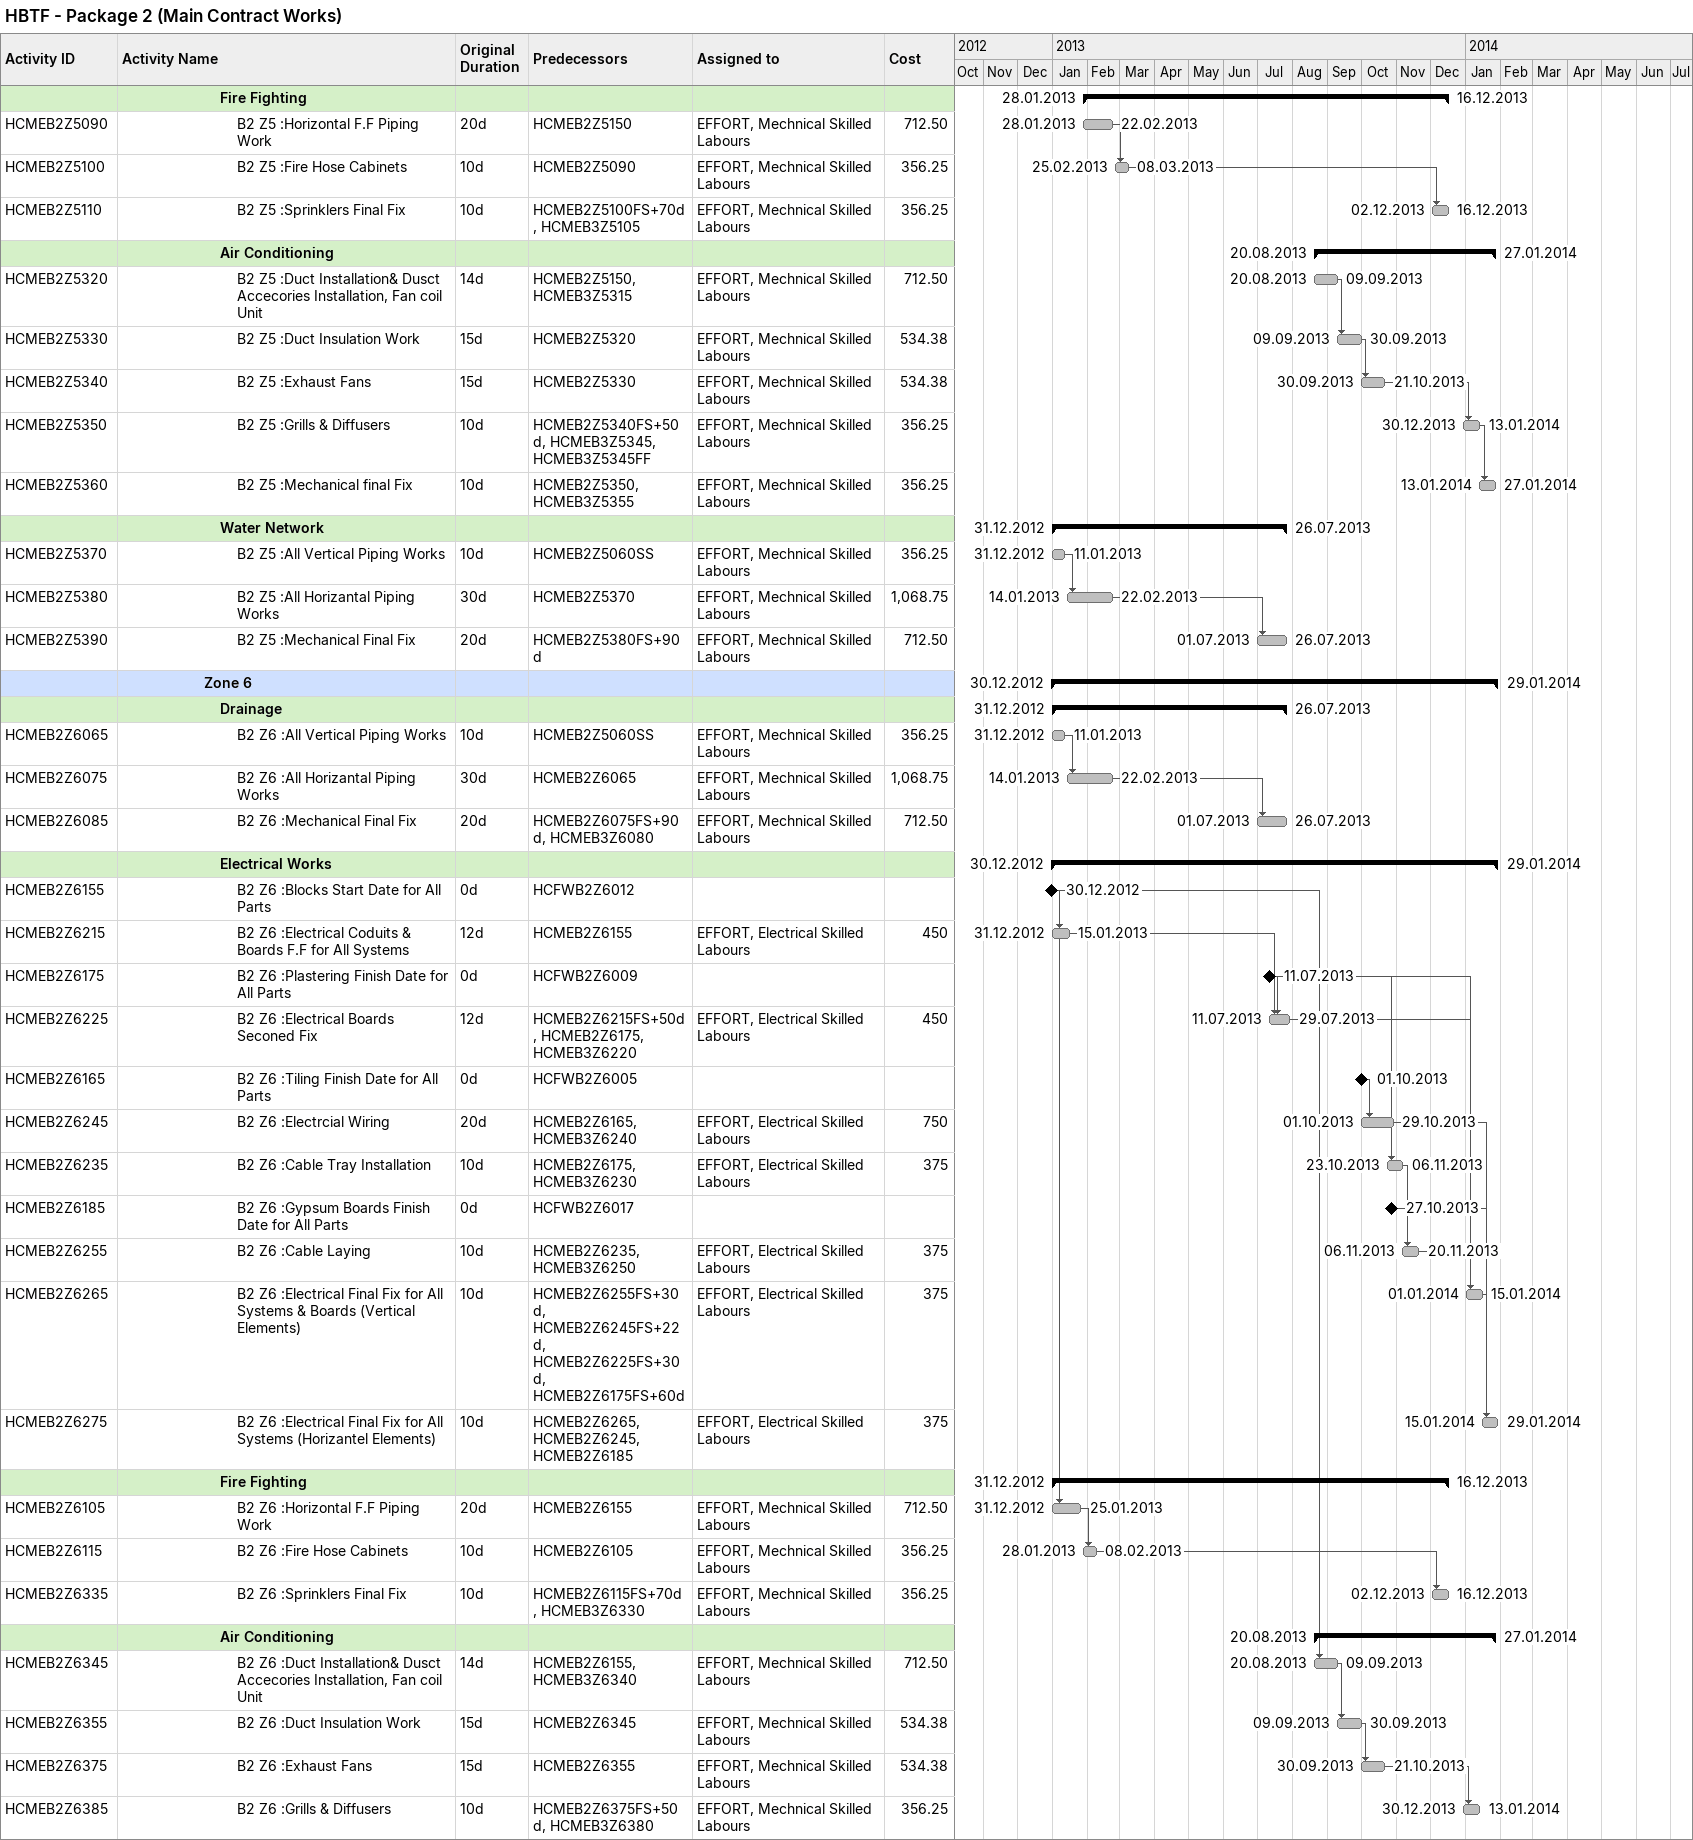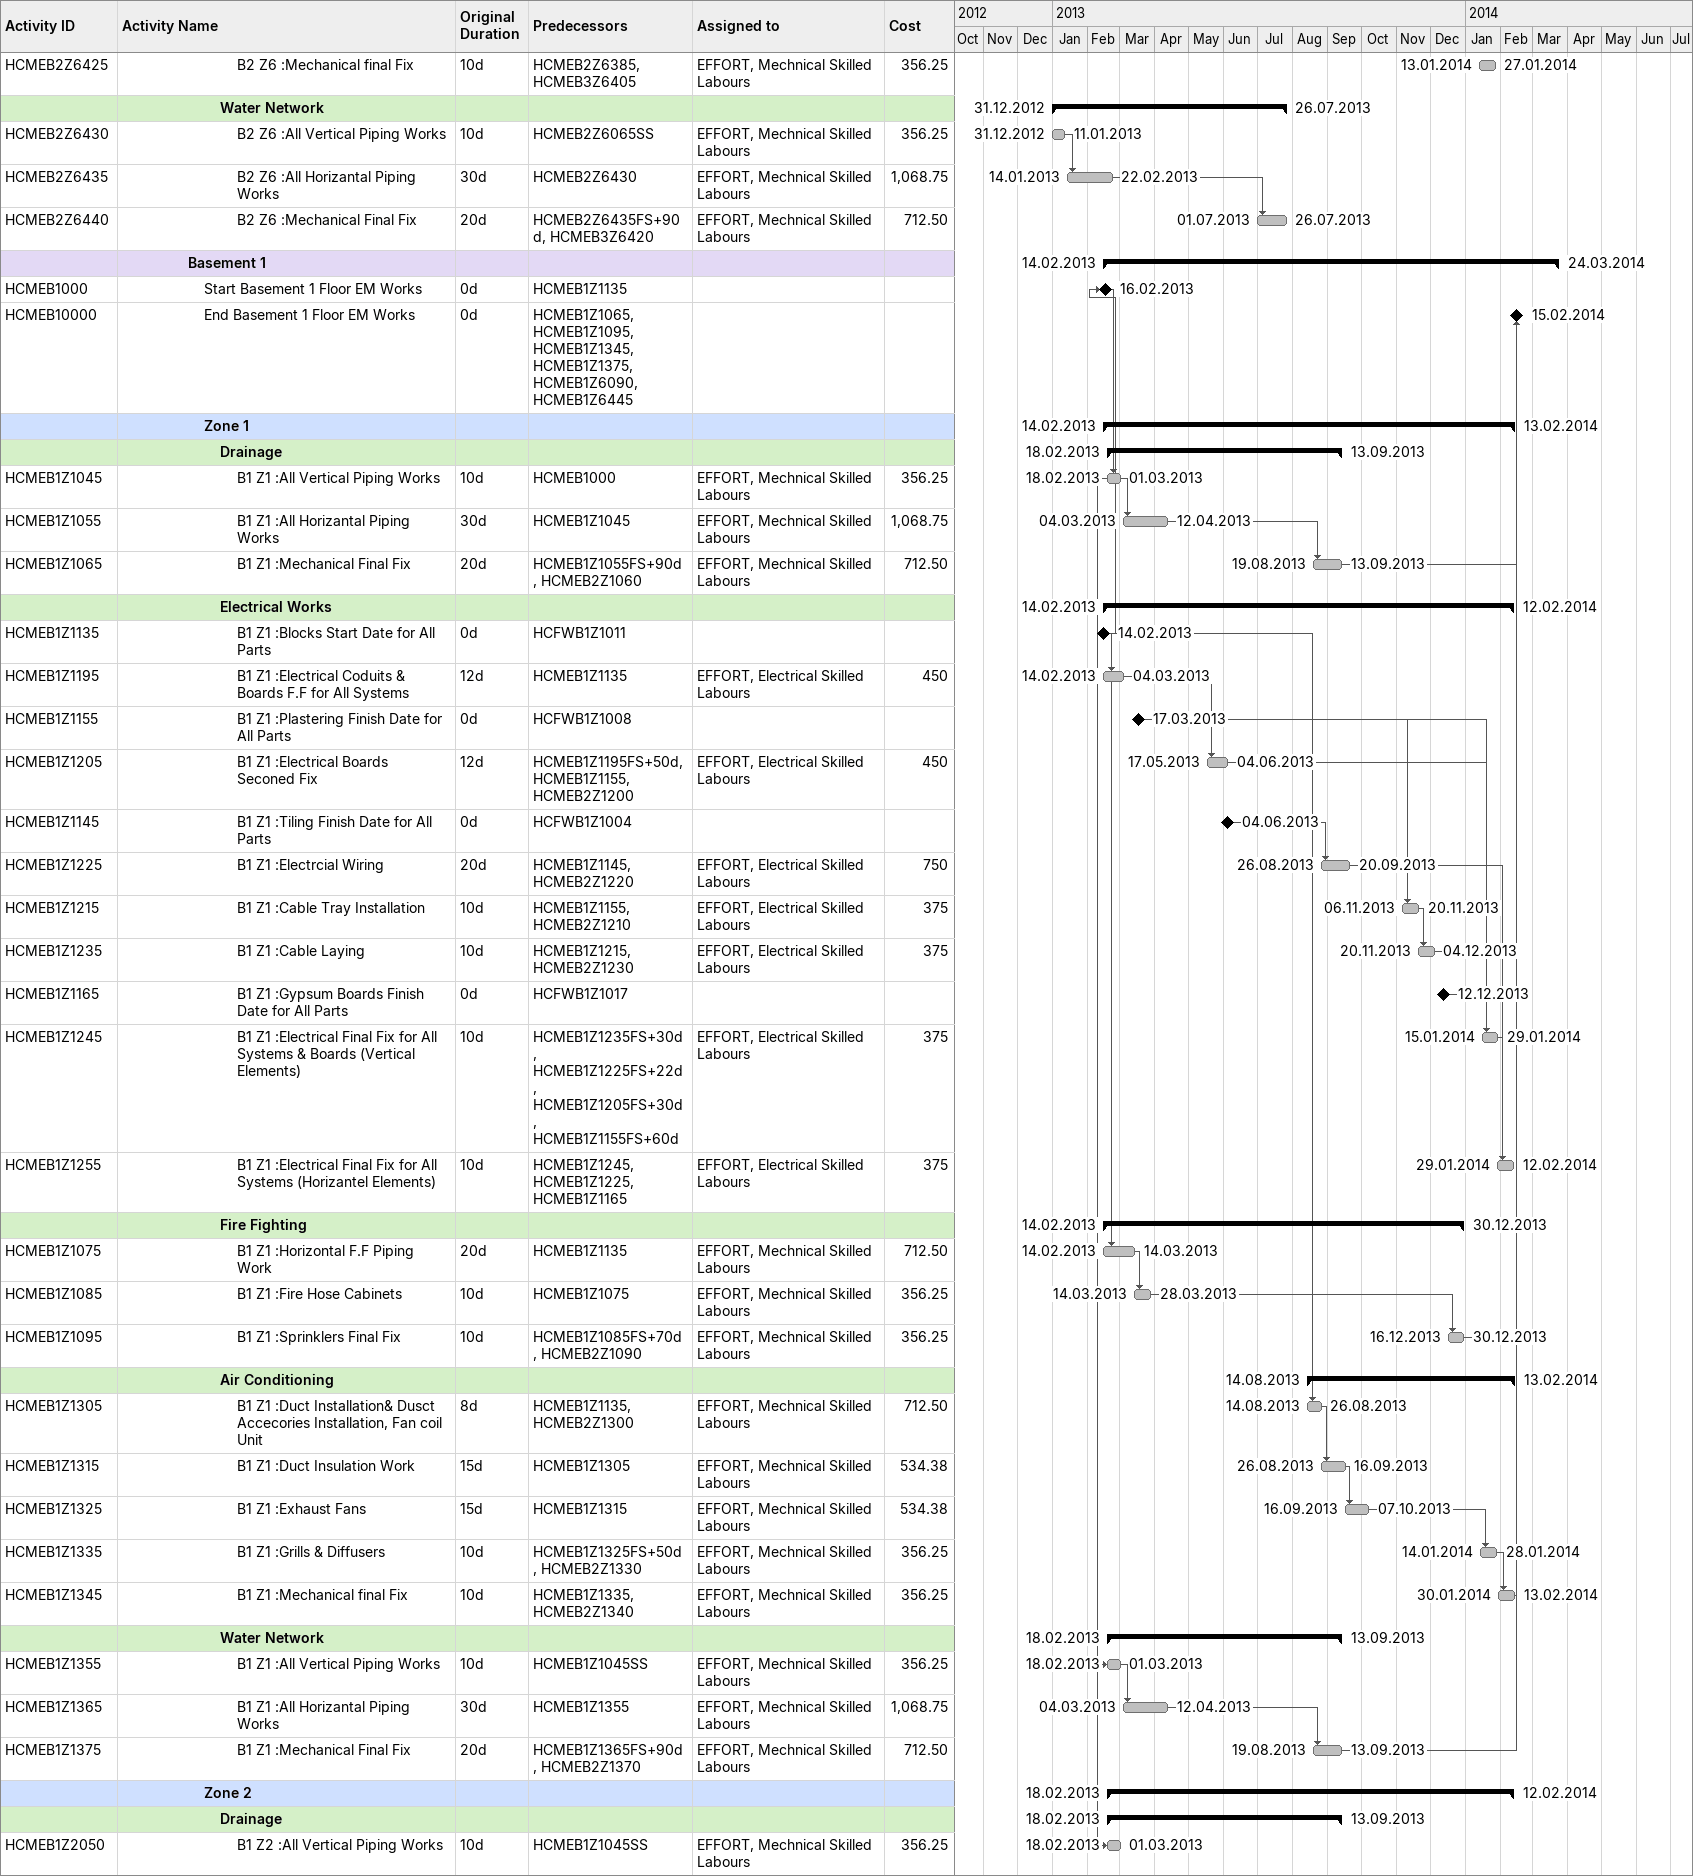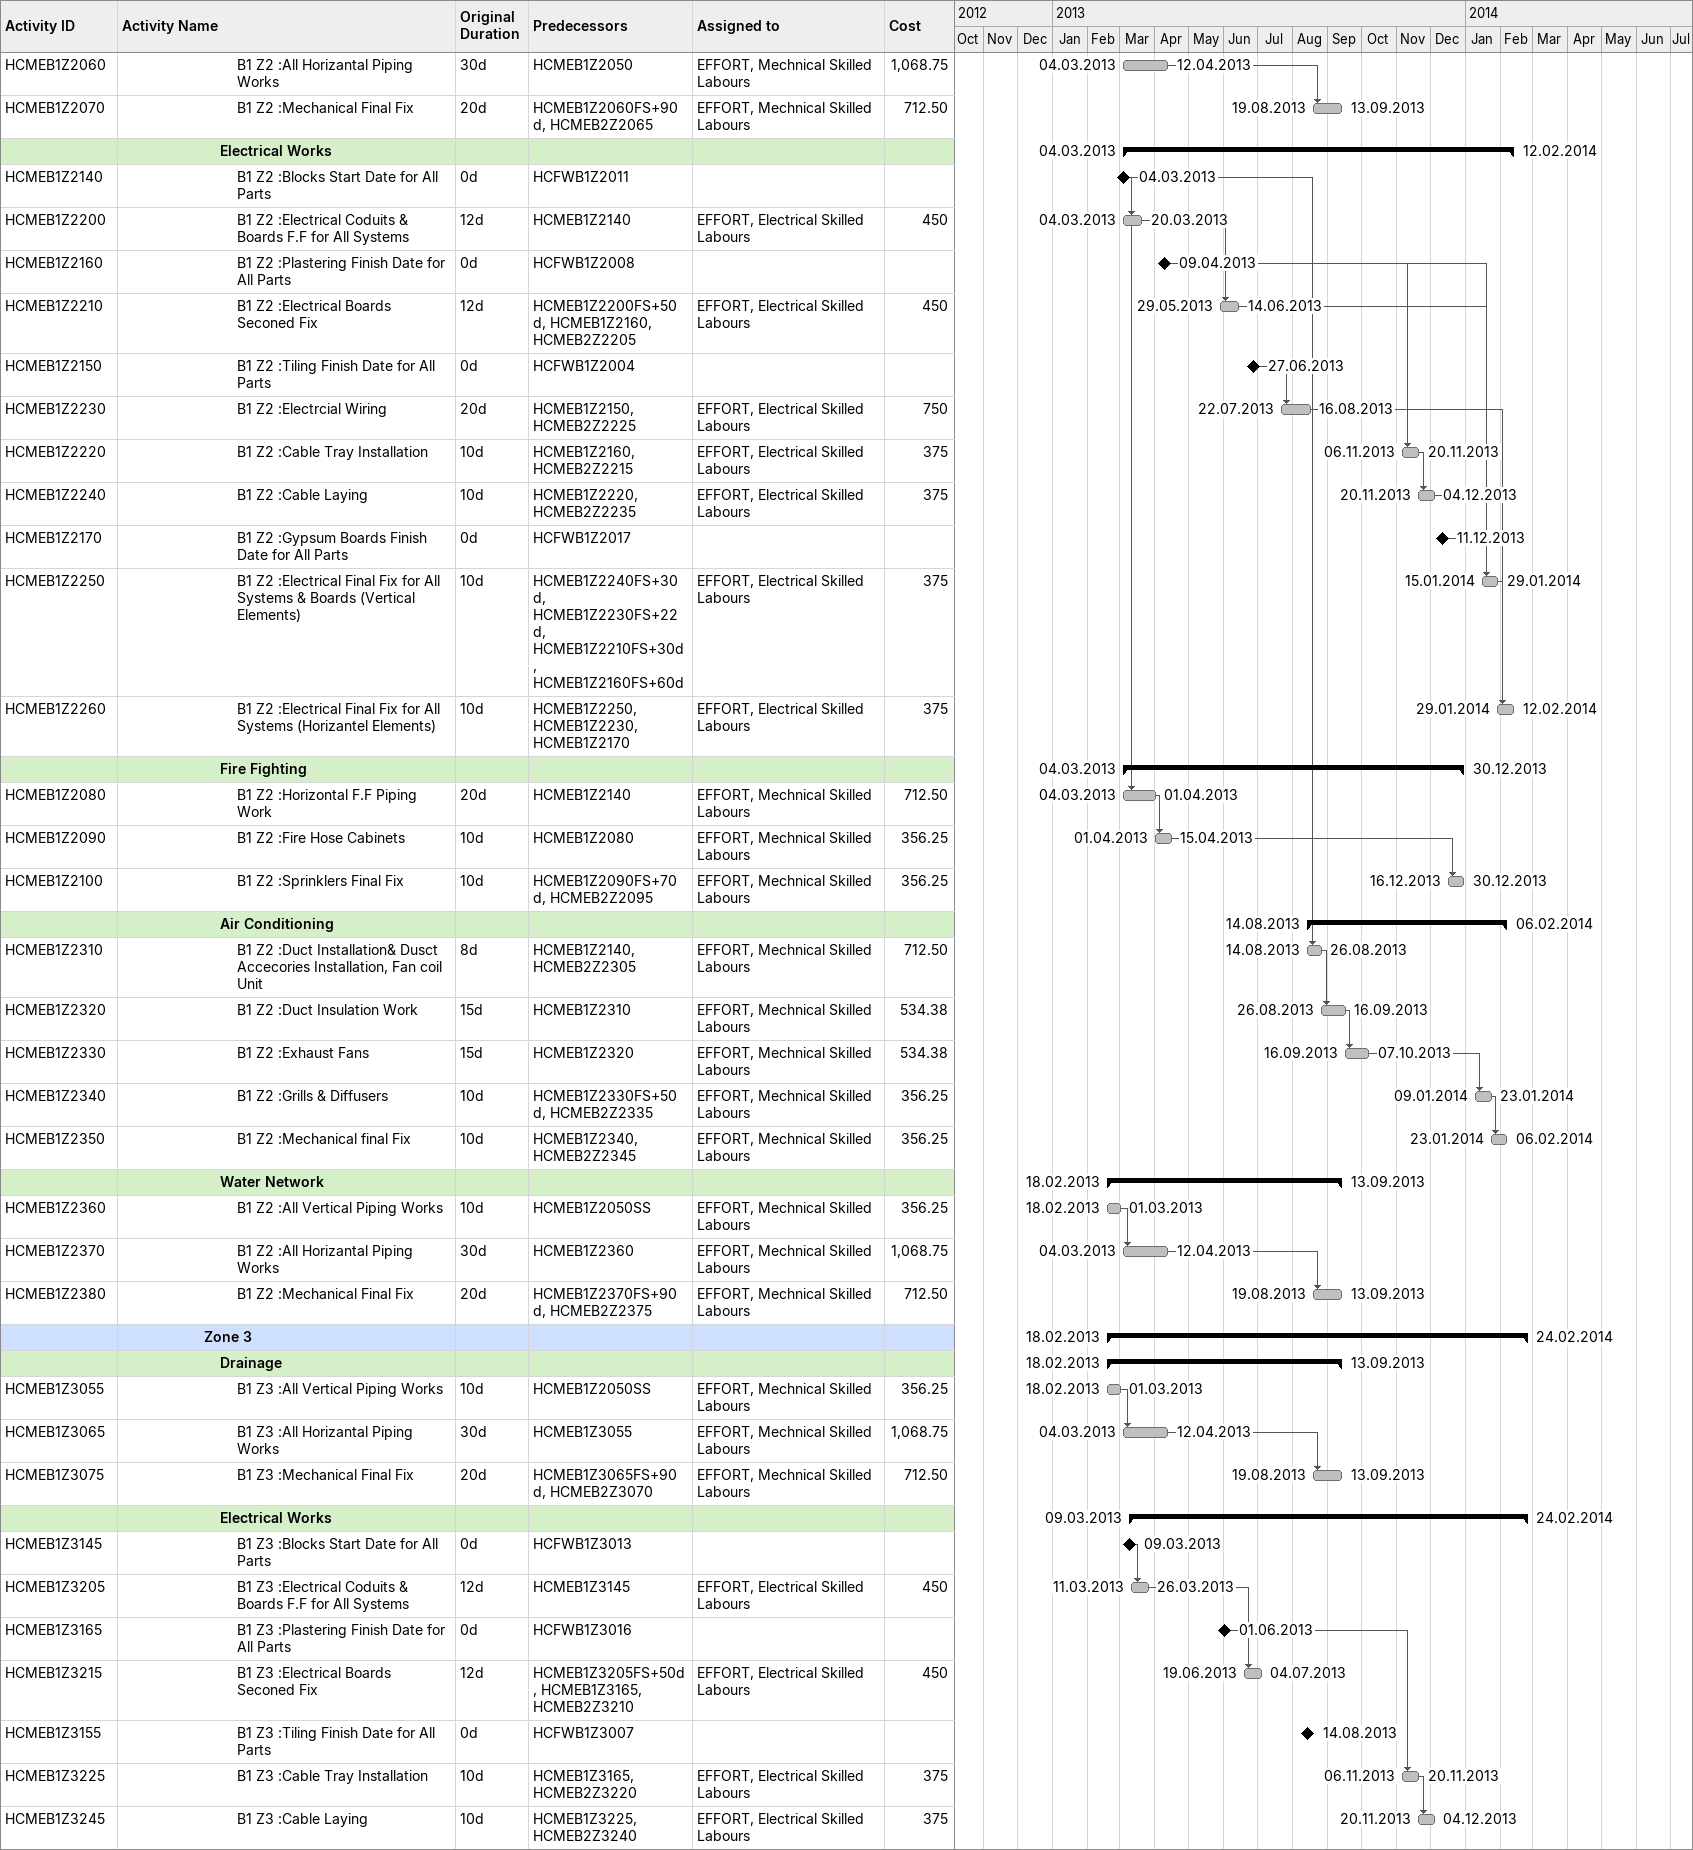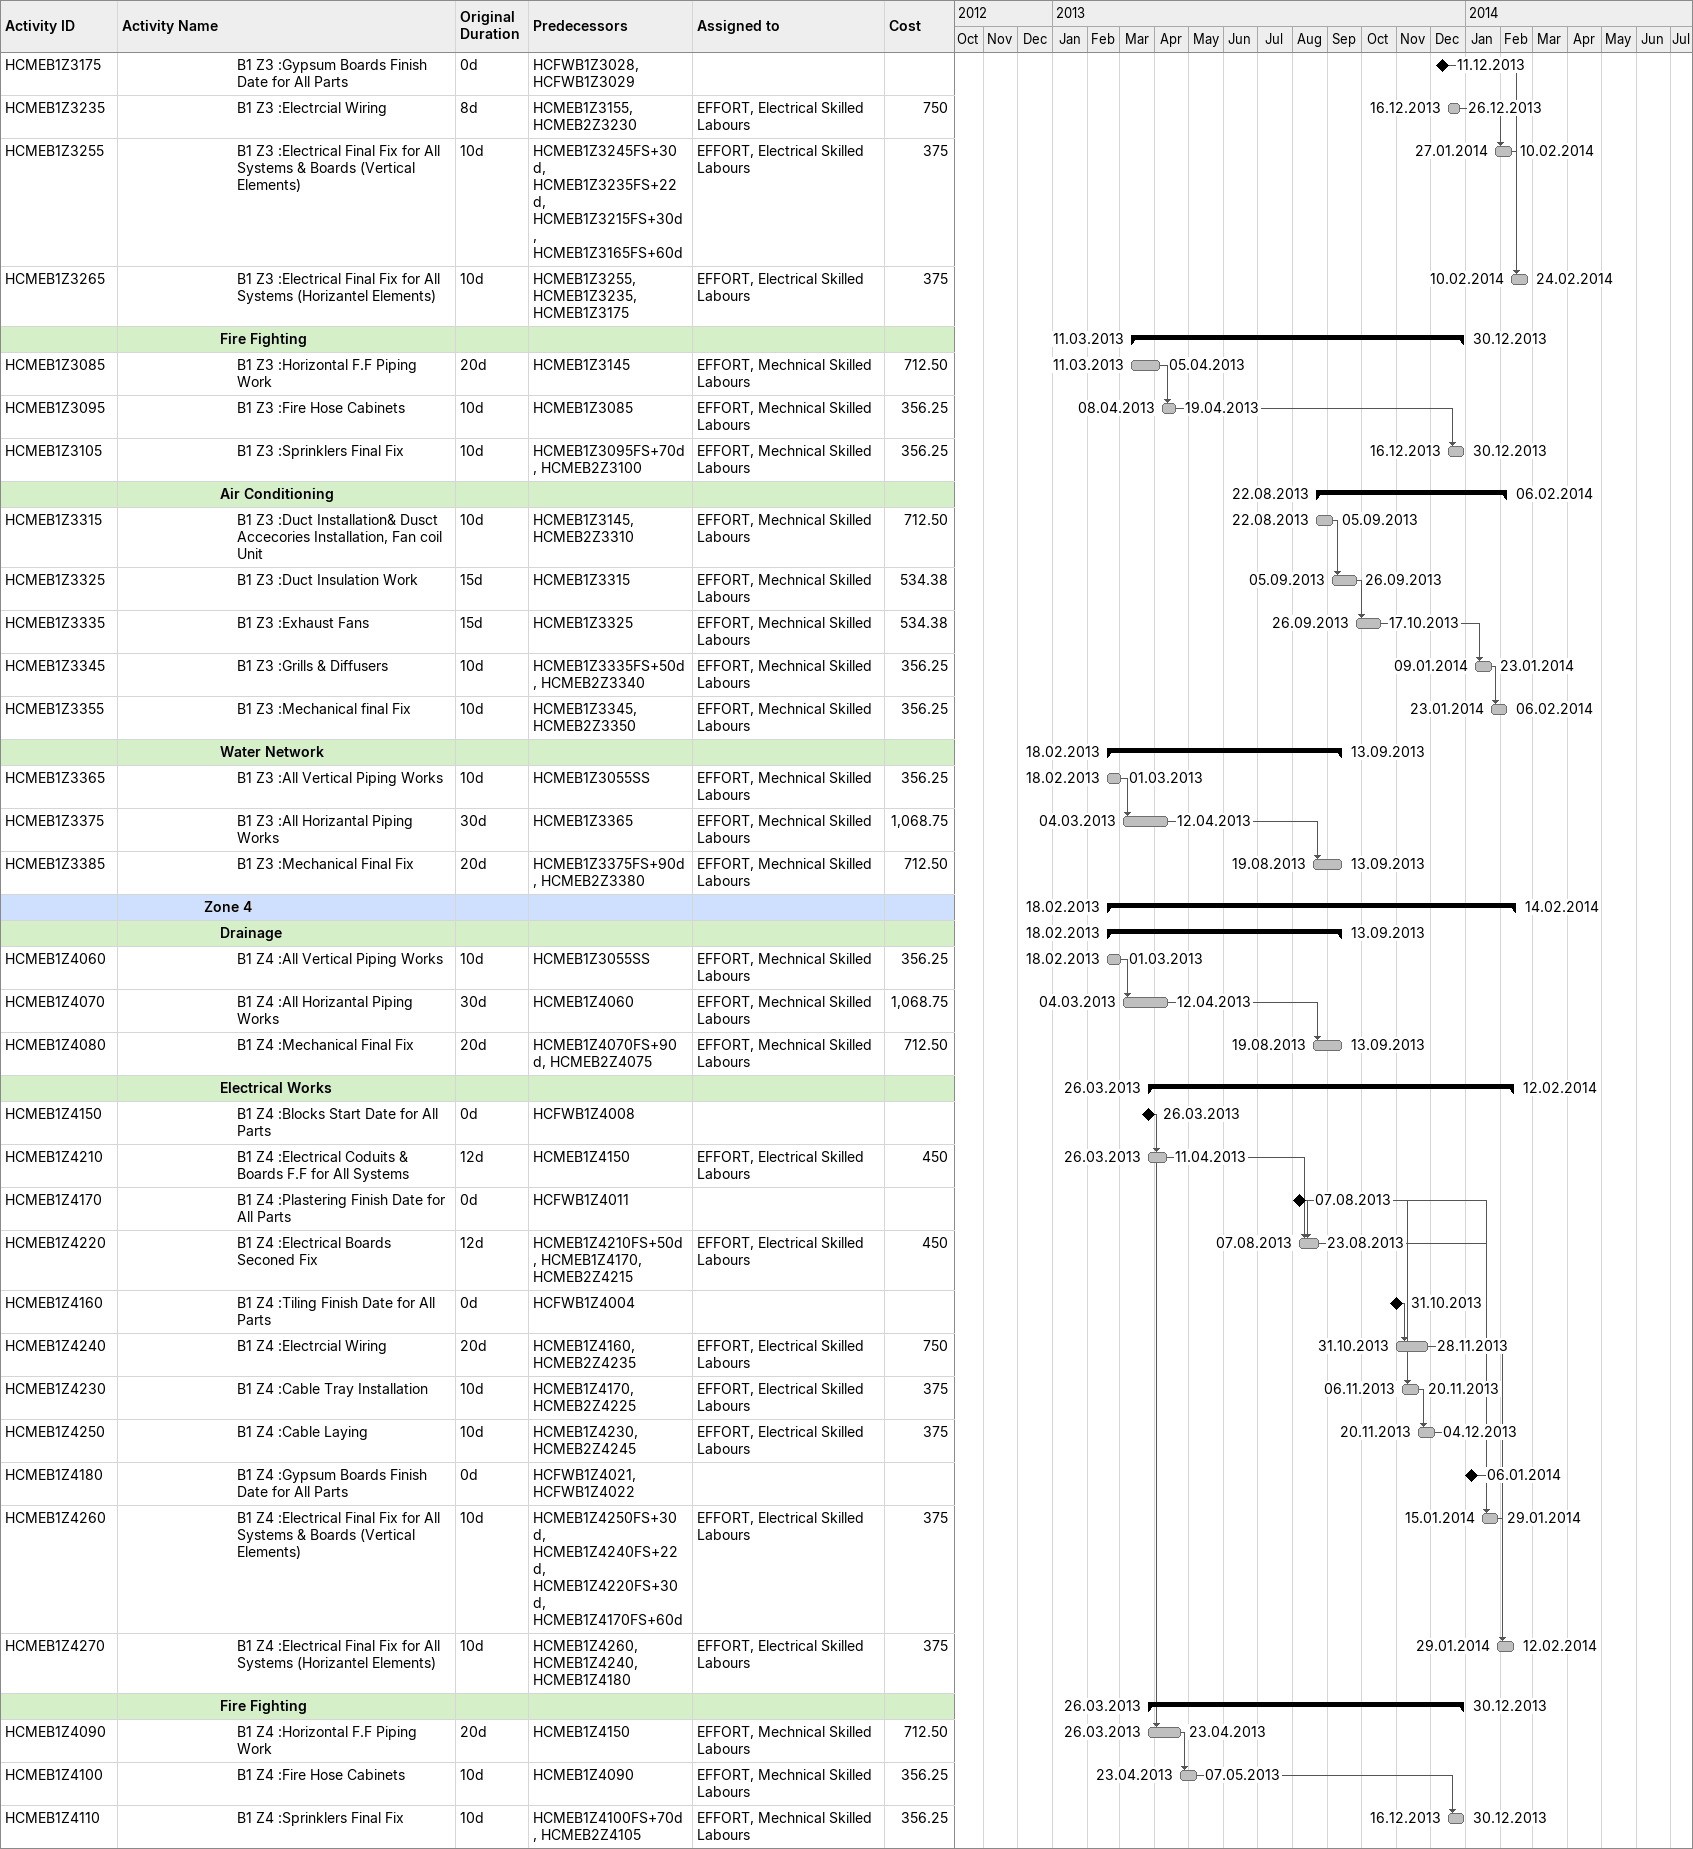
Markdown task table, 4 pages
HBTF - Package 2 (Main Contract Works)

| ID | Level | Task | Original duration | Start | Finish | Predecessors | Resources | Cost |
|---|---|---|---|---|---|---|---|---|
|  | 7 | **Fire Fighting** |  | 2013-01-28 | 2013-12-16 |  |  |  |
| HCMEB2Z5090 | 8 | B2 Z5 :Horizontal F.F Piping Work | 20d | 2013-01-28 | 2013-02-22 | HCMEB2Z5150 | EFFORT, Mechnical Skilled Labours | 712.50 |
| HCMEB2Z5100 | 8 | B2 Z5 :Fire Hose Cabinets | 10d | 2013-02-25 | 2013-03-08 | HCMEB2Z5090 | EFFORT, Mechnical Skilled Labours | 356.25 |
| HCMEB2Z5110 | 8 | B2 Z5 :Sprinklers Final Fix | 10d | 2013-12-02 | 2013-12-16 | HCMEB2Z5100FS+70d, HCMEB3Z5105 | EFFORT, Mechnical Skilled Labours | 356.25 |
|  | 7 | **Air Conditioning** |  | 2013-08-20 | 2014-01-27 |  |  |  |
| HCMEB2Z5320 | 8 | B2 Z5 :Duct Installation& Dusct Accecories Installation, Fan coil Unit | 14d | 2013-08-20 | 2013-09-09 | HCMEB2Z5150, HCMEB3Z5315 | EFFORT, Mechnical Skilled Labours | 712.50 |
| HCMEB2Z5330 | 8 | B2 Z5 :Duct Insulation Work | 15d | 2013-09-09 | 2013-09-30 | HCMEB2Z5320 | EFFORT, Mechnical Skilled Labours | 534.38 |
| HCMEB2Z5340 | 8 | B2 Z5 :Exhaust Fans | 15d | 2013-09-30 | 2013-10-21 | HCMEB2Z5330 | EFFORT, Mechnical Skilled Labours | 534.38 |
| HCMEB2Z5350 | 8 | B2 Z5 :Grills & Diffusers | 10d | 2013-12-30 | 2014-01-13 | HCMEB2Z5340FS+50d, HCMEB3Z5345, HCMEB3Z5345FF | EFFORT, Mechnical Skilled Labours | 356.25 |
| HCMEB2Z5360 | 8 | B2 Z5 :Mechanical final Fix | 10d | 2014-01-13 | 2014-01-27 | HCMEB2Z5350, HCMEB3Z5355 | EFFORT, Mechnical Skilled Labours | 356.25 |
|  | 7 | **Water Network** |  | 2012-12-31 | 2013-07-26 |  |  |  |
| HCMEB2Z5370 | 8 | B2 Z5 :All Vertical Piping Works | 10d | 2012-12-31 | 2013-01-11 | HCMEB2Z5060SS | EFFORT, Mechnical Skilled Labours | 356.25 |
| HCMEB2Z5380 | 8 | B2 Z5 :All Horizantal Piping Works | 30d | 2013-01-14 | 2013-02-22 | HCMEB2Z5370 | EFFORT, Mechnical Skilled Labours | 1068.75 |
| HCMEB2Z5390 | 8 | B2 Z5 :Mechanical Final Fix | 20d | 2013-07-01 | 2013-07-26 | HCMEB2Z5380FS+90d | EFFORT, Mechnical Skilled Labours | 712.50 |
|  | 6 | **Zone 6** |  | 2012-12-30 | 2014-01-29 |  |  |  |
|  | 7 | **Drainage** |  | 2012-12-31 | 2013-07-26 |  |  |  |
| HCMEB2Z6065 | 8 | B2 Z6 :All Vertical Piping Works | 10d | 2012-12-31 | 2013-01-11 | HCMEB2Z5060SS | EFFORT, Mechnical Skilled Labours | 356.25 |
| HCMEB2Z6075 | 8 | B2 Z6 :All Horizantal Piping Works | 30d | 2013-01-14 | 2013-02-22 | HCMEB2Z6065 | EFFORT, Mechnical Skilled Labours | 1068.75 |
| HCMEB2Z6085 | 8 | B2 Z6 :Mechanical Final Fix | 20d | 2013-07-01 | 2013-07-26 | HCMEB2Z6075FS+90d, HCMEB3Z6080 | EFFORT, Mechnical Skilled Labours | 712.50 |
|  | 7 | **Electrical Works** |  | 2012-12-30 | 2014-01-29 |  |  |  |
| HCMEB2Z6155 | 8 | B2 Z6 :Blocks Start Date for All Parts | 0d | 2012-12-30 | 2012-12-30 | HCFWB2Z6012 |  |  |
| HCMEB2Z6215 | 8 | B2 Z6 :Electrical Coduits & Boards F.F for All Systems | 12d | 2012-12-31 | 2013-01-15 | HCMEB2Z6155 | EFFORT, Electrical Skilled Labours | 450 |
| HCMEB2Z6175 | 8 | B2 Z6 :Plastering Finish Date for All Parts | 0d | 2013-07-11 | 2013-07-11 | HCFWB2Z6009 |  |  |
| HCMEB2Z6225 | 8 | B2 Z6 :Electrical Boards Seconed Fix | 12d | 2013-07-11 | 2013-07-29 | HCMEB2Z6215FS+50d, HCMEB2Z6175, HCMEB3Z6220 | EFFORT, Electrical Skilled Labours | 450 |
| HCMEB2Z6165 | 8 | B2 Z6 :Tiling Finish Date for All Parts | 0d | 2013-10-01 | 2013-10-01 | HCFWB2Z6005 |  |  |
| HCMEB2Z6245 | 8 | B2 Z6 :Electrcial Wiring | 20d | 2013-10-01 | 2013-10-29 | HCMEB2Z6165, HCMEB3Z6240 | EFFORT, Electrical Skilled Labours | 750 |
| HCMEB2Z6235 | 8 | B2 Z6 :Cable Tray Installation | 10d | 2013-10-23 | 2013-11-06 | HCMEB2Z6175, HCMEB3Z6230 | EFFORT, Electrical Skilled Labours | 375 |
| HCMEB2Z6185 | 8 | B2 Z6 :Gypsum Boards Finish Date for All Parts | 0d | 2013-10-27 | 2013-10-27 | HCFWB2Z6017 |  |  |
| HCMEB2Z6255 | 8 | B2 Z6 :Cable Laying | 10d | 2013-11-06 | 2013-11-20 | HCMEB2Z6235, HCMEB3Z6250 | EFFORT, Electrical Skilled Labours | 375 |
| HCMEB2Z6265 | 8 | B2 Z6 :Electrical Final Fix for All Systems & Boards (Vertical Elements) | 10d | 2014-01-01 | 2014-01-15 | HCMEB2Z6255FS+30d, HCMEB2Z6245FS+22d, HCMEB2Z6225FS+30d, HCMEB2Z6175FS+60d | EFFORT, Electrical Skilled Labours | 375 |
| HCMEB2Z6275 | 8 | B2 Z6 :Electrical Final Fix for All Systems (Horizantel Elements) | 10d | 2014-01-15 | 2014-01-29 | HCMEB2Z6265, HCMEB2Z6245, HCMEB2Z6185 | EFFORT, Electrical Skilled Labours | 375 |
|  | 7 | **Fire Fighting** |  | 2012-12-31 | 2013-12-16 |  |  |  |
| HCMEB2Z6105 | 8 | B2 Z6 :Horizontal F.F Piping Work | 20d | 2012-12-31 | 2013-01-25 | HCMEB2Z6155 | EFFORT, Mechnical Skilled Labours | 712.50 |
| HCMEB2Z6115 | 8 | B2 Z6 :Fire Hose Cabinets | 10d | 2013-01-28 | 2013-02-08 | HCMEB2Z6105 | EFFORT, Mechnical Skilled Labours | 356.25 |
| HCMEB2Z6335 | 8 | B2 Z6 :Sprinklers Final Fix | 10d | 2013-12-02 | 2013-12-16 | HCMEB2Z6115FS+70d, HCMEB3Z6330 | EFFORT, Mechnical Skilled Labours | 356.25 |
|  | 7 | **Air Conditioning** |  | 2013-08-20 | 2014-01-27 |  |  |  |
| HCMEB2Z6345 | 8 | B2 Z6 :Duct Installation& Dusct Accecories Installation, Fan coil Unit | 14d | 2013-08-20 | 2013-09-09 | HCMEB2Z6155, HCMEB3Z6340 | EFFORT, Mechnical Skilled Labours | 712.50 |
| HCMEB2Z6355 | 8 | B2 Z6 :Duct Insulation Work | 15d | 2013-09-09 | 2013-09-30 | HCMEB2Z6345 | EFFORT, Mechnical Skilled Labours | 534.38 |
| HCMEB2Z6375 | 8 | B2 Z6 :Exhaust Fans | 15d | 2013-09-30 | 2013-10-21 | HCMEB2Z6355 | EFFORT, Mechnical Skilled Labours | 534.38 |
| HCMEB2Z6385 | 8 | B2 Z6 :Grills & Diffusers | 10d | 2013-12-30 | 2014-01-13 | HCMEB2Z6375FS+50d, HCMEB3Z6380 | EFFORT, Mechnical Skilled Labours | 356.25 |
| HCMEB2Z6425 | 8 | B2 Z6 :Mechanical final Fix | 10d | 2014-01-13 | 2014-01-27 | HCMEB2Z6385, HCMEB3Z6405 | EFFORT, Mechnical Skilled Labours | 356.25 |
|  | 7 | **Water Network** |  | 2012-12-31 | 2013-07-26 |  |  |  |
| HCMEB2Z6430 | 8 | B2 Z6 :All Vertical Piping Works | 10d | 2012-12-31 | 2013-01-11 | HCMEB2Z6065SS | EFFORT, Mechnical Skilled Labours | 356.25 |
| HCMEB2Z6435 | 8 | B2 Z6 :All Horizantal Piping Works | 30d | 2013-01-14 | 2013-02-22 | HCMEB2Z6430 | EFFORT, Mechnical Skilled Labours | 1068.75 |
| HCMEB2Z6440 | 8 | B2 Z6 :Mechanical Final Fix | 20d | 2013-07-01 | 2013-07-26 | HCMEB2Z6435FS+90d, HCMEB3Z6420 | EFFORT, Mechnical Skilled Labours | 712.50 |
|  | 5 | **Basement 1** |  | 2013-02-14 | 2014-03-24 |  |  |  |
| HCMEB1000 | 6 | Start Basement 1 Floor EM Works | 0d | 2013-02-16 | 2013-02-16 | HCMEB1Z1135 |  |  |
| HCMEB10000 | 6 | End Basement 1 Floor EM Works | 0d | 2014-02-15 | 2014-02-15 | HCMEB1Z1065, HCMEB1Z1095, HCMEB1Z1345, HCMEB1Z1375, HCMEB1Z6090, HCMEB1Z6445 |  |  |
|  | 6 | **Zone 1** |  | 2013-02-14 | 2014-02-13 |  |  |  |
|  | 7 | **Drainage** |  | 2013-02-18 | 2013-09-13 |  |  |  |
| HCMEB1Z1045 | 8 | B1 Z1 :All Vertical Piping Works | 10d | 2013-02-18 | 2013-03-01 | HCMEB1000 | EFFORT, Mechnical Skilled Labours | 356.25 |
| HCMEB1Z1055 | 8 | B1 Z1 :All Horizantal Piping Works | 30d | 2013-03-04 | 2013-04-12 | HCMEB1Z1045 | EFFORT, Mechnical Skilled Labours | 1068.75 |
| HCMEB1Z1065 | 8 | B1 Z1 :Mechanical Final Fix | 20d | 2013-08-19 | 2013-09-13 | HCMEB1Z1055FS+90d, HCMEB2Z1060 | EFFORT, Mechnical Skilled Labours | 712.50 |
|  | 7 | **Electrical Works** |  | 2013-02-14 | 2014-02-12 |  |  |  |
| HCMEB1Z1135 | 8 | B1 Z1 :Blocks Start Date for All Parts | 0d | 2013-02-14 | 2013-02-14 | HCFWB1Z1011 |  |  |
| HCMEB1Z1195 | 8 | B1 Z1 :Electrical Coduits & Boards F.F for All Systems | 12d | 2013-02-14 | 2013-03-04 | HCMEB1Z1135 | EFFORT, Electrical Skilled Labours | 450 |
| HCMEB1Z1155 | 8 | B1 Z1 :Plastering Finish Date for All Parts | 0d | 2013-03-17 | 2013-03-17 | HCFWB1Z1008 |  |  |
| HCMEB1Z1205 | 8 | B1 Z1 :Electrical Boards Seconed Fix | 12d | 2013-05-17 | 2013-06-04 | HCMEB1Z1195FS+50d, HCMEB1Z1155, HCMEB2Z1200 | EFFORT, Electrical Skilled Labours | 450 |
| HCMEB1Z1145 | 8 | B1 Z1 :Tiling Finish Date for All Parts | 0d | 2013-06-04 | 2013-06-04 | HCFWB1Z1004 |  |  |
| HCMEB1Z1225 | 8 | B1 Z1 :Electrcial Wiring | 20d | 2013-08-26 | 2013-09-20 | HCMEB1Z1145, HCMEB2Z1220 | EFFORT, Electrical Skilled Labours | 750 |
| HCMEB1Z1215 | 8 | B1 Z1 :Cable Tray Installation | 10d | 2013-11-06 | 2013-11-20 | HCMEB1Z1155, HCMEB2Z1210 | EFFORT, Electrical Skilled Labours | 375 |
| HCMEB1Z1235 | 8 | B1 Z1 :Cable Laying | 10d | 2013-11-20 | 2013-12-04 | HCMEB1Z1215, HCMEB2Z1230 | EFFORT, Electrical Skilled Labours | 375 |
| HCMEB1Z1165 | 8 | B1 Z1 :Gypsum Boards Finish Date for All Parts | 0d | 2013-12-12 | 2013-12-12 | HCFWB1Z1017 |  |  |
| HCMEB1Z1245 | 8 | B1 Z1 :Electrical Final Fix for All Systems & Boards (Vertical Elements) | 10d | 2014-01-15 | 2014-01-29 | HCMEB1Z1235FS+30d, HCMEB1Z1225FS+22d, HCMEB1Z1205FS+30d, HCMEB1Z1155FS+60d | EFFORT, Electrical Skilled Labours | 375 |
| HCMEB1Z1255 | 8 | B1 Z1 :Electrical Final Fix for All Systems (Horizantel Elements) | 10d | 2014-01-29 | 2014-02-12 | HCMEB1Z1245, HCMEB1Z1225, HCMEB1Z1165 | EFFORT, Electrical Skilled Labours | 375 |
|  | 7 | **Fire Fighting** |  | 2013-02-14 | 2013-12-30 |  |  |  |
| HCMEB1Z1075 | 8 | B1 Z1 :Horizontal F.F Piping Work | 20d | 2013-02-14 | 2013-03-14 | HCMEB1Z1135 | EFFORT, Mechnical Skilled Labours | 712.50 |
| HCMEB1Z1085 | 8 | B1 Z1 :Fire Hose Cabinets | 10d | 2013-03-14 | 2013-03-28 | HCMEB1Z1075 | EFFORT, Mechnical Skilled Labours | 356.25 |
| HCMEB1Z1095 | 8 | B1 Z1 :Sprinklers Final Fix | 10d | 2013-12-16 | 2013-12-30 | HCMEB1Z1085FS+70d, HCMEB2Z1090 | EFFORT, Mechnical Skilled Labours | 356.25 |
|  | 7 | **Air Conditioning** |  | 2013-08-14 | 2014-02-13 |  |  |  |
| HCMEB1Z1305 | 8 | B1 Z1 :Duct Installation& Dusct Accecories Installation, Fan coil Unit | 8d | 2013-08-14 | 2013-08-26 | HCMEB1Z1135, HCMEB2Z1300 | EFFORT, Mechnical Skilled Labours | 712.50 |
| HCMEB1Z1315 | 8 | B1 Z1 :Duct Insulation Work | 15d | 2013-08-26 | 2013-09-16 | HCMEB1Z1305 | EFFORT, Mechnical Skilled Labours | 534.38 |
| HCMEB1Z1325 | 8 | B1 Z1 :Exhaust Fans | 15d | 2013-09-16 | 2013-10-07 | HCMEB1Z1315 | EFFORT, Mechnical Skilled Labours | 534.38 |
| HCMEB1Z1335 | 8 | B1 Z1 :Grills & Diffusers | 10d | 2014-01-14 | 2014-01-28 | HCMEB1Z1325FS+50d, HCMEB2Z1330 | EFFORT, Mechnical Skilled Labours | 356.25 |
| HCMEB1Z1345 | 8 | B1 Z1 :Mechanical final Fix | 10d | 2014-01-30 | 2014-02-13 | HCMEB1Z1335, HCMEB2Z1340 | EFFORT, Mechnical Skilled Labours | 356.25 |
|  | 7 | **Water Network** |  | 2013-02-18 | 2013-09-13 |  |  |  |
| HCMEB1Z1355 | 8 | B1 Z1 :All Vertical Piping Works | 10d | 2013-02-18 | 2013-03-01 | HCMEB1Z1045SS | EFFORT, Mechnical Skilled Labours | 356.25 |
| HCMEB1Z1365 | 8 | B1 Z1 :All Horizantal Piping Works | 30d | 2013-03-04 | 2013-04-12 | HCMEB1Z1355 | EFFORT, Mechnical Skilled Labours | 1068.75 |
| HCMEB1Z1375 | 8 | B1 Z1 :Mechanical Final Fix | 20d | 2013-08-19 | 2013-09-13 | HCMEB1Z1365FS+90d, HCMEB2Z1370 | EFFORT, Mechnical Skilled Labours | 712.50 |
|  | 6 | **Zone 2** |  | 2013-02-18 | 2014-02-12 |  |  |  |
|  | 7 | **Drainage** |  | 2013-02-18 | 2013-09-13 |  |  |  |
| HCMEB1Z2050 | 8 | B1 Z2 :All Vertical Piping Works | 10d | 2013-02-18 | 2013-03-01 | HCMEB1Z1045SS | EFFORT, Mechnical Skilled Labours | 356.25 |
| HCMEB1Z2060 | 8 | B1 Z2 :All Horizantal Piping Works | 30d | 2013-03-04 | 2013-04-12 | HCMEB1Z2050 | EFFORT, Mechnical Skilled Labours | 1068.75 |
| HCMEB1Z2070 | 8 | B1 Z2 :Mechanical Final Fix | 20d | 2013-08-19 | 2013-09-13 | HCMEB1Z2060FS+90d, HCMEB2Z2065 | EFFORT, Mechnical Skilled Labours | 712.50 |
|  | 7 | **Electrical Works** |  | 2013-03-04 | 2014-02-12 |  |  |  |
| HCMEB1Z2140 | 8 | B1 Z2 :Blocks Start Date for All Parts | 0d | 2013-03-04 | 2013-03-04 | HCFWB1Z2011 |  |  |
| HCMEB1Z2200 | 8 | B1 Z2 :Electrical Coduits & Boards F.F for All Systems | 12d | 2013-03-04 | 2013-03-20 | HCMEB1Z2140 | EFFORT, Electrical Skilled Labours | 450 |
| HCMEB1Z2160 | 8 | B1 Z2 :Plastering Finish Date for All Parts | 0d | 2013-04-09 | 2013-04-09 | HCFWB1Z2008 |  |  |
| HCMEB1Z2210 | 8 | B1 Z2 :Electrical Boards Seconed Fix | 12d | 2013-05-29 | 2013-06-14 | HCMEB1Z2200FS+50d, HCMEB1Z2160, HCMEB2Z2205 | EFFORT, Electrical Skilled Labours | 450 |
| HCMEB1Z2150 | 8 | B1 Z2 :Tiling Finish Date for All Parts | 0d | 2013-06-27 | 2013-06-27 | HCFWB1Z2004 |  |  |
| HCMEB1Z2230 | 8 | B1 Z2 :Electrcial Wiring | 20d | 2013-07-22 | 2013-08-16 | HCMEB1Z2150, HCMEB2Z2225 | EFFORT, Electrical Skilled Labours | 750 |
| HCMEB1Z2220 | 8 | B1 Z2 :Cable Tray Installation | 10d | 2013-11-06 | 2013-11-20 | HCMEB1Z2160, HCMEB2Z2215 | EFFORT, Electrical Skilled Labours | 375 |
| HCMEB1Z2240 | 8 | B1 Z2 :Cable Laying | 10d | 2013-11-20 | 2013-12-04 | HCMEB1Z2220, HCMEB2Z2235 | EFFORT, Electrical Skilled Labours | 375 |
| HCMEB1Z2170 | 8 | B1 Z2 :Gypsum Boards Finish Date for All Parts | 0d | 2013-12-11 | 2013-12-11 | HCFWB1Z2017 |  |  |
| HCMEB1Z2250 | 8 | B1 Z2 :Electrical Final Fix for All Systems & Boards (Vertical Elements) | 10d | 2014-01-15 | 2014-01-29 | HCMEB1Z2240FS+30d, HCMEB1Z2230FS+22d, HCMEB1Z2210FS+30d, HCMEB1Z2160FS+60d | EFFORT, Electrical Skilled Labours | 375 |
| HCMEB1Z2260 | 8 | B1 Z2 :Electrical Final Fix for All Systems (Horizantel Elements) | 10d | 2014-01-29 | 2014-02-12 | HCMEB1Z2250, HCMEB1Z2230, HCMEB1Z2170 | EFFORT, Electrical Skilled Labours | 375 |
|  | 7 | **Fire Fighting** |  | 2013-03-04 | 2013-12-30 |  |  |  |
| HCMEB1Z2080 | 8 | B1 Z2 :Horizontal F.F Piping Work | 20d | 2013-03-04 | 2013-04-01 | HCMEB1Z2140 | EFFORT, Mechnical Skilled Labours | 712.50 |
| HCMEB1Z2090 | 8 | B1 Z2 :Fire Hose Cabinets | 10d | 2013-04-01 | 2013-04-15 | HCMEB1Z2080 | EFFORT, Mechnical Skilled Labours | 356.25 |
| HCMEB1Z2100 | 8 | B1 Z2 :Sprinklers Final Fix | 10d | 2013-12-16 | 2013-12-30 | HCMEB1Z2090FS+70d, HCMEB2Z2095 | EFFORT, Mechnical Skilled Labours | 356.25 |
|  | 7 | **Air Conditioning** |  | 2013-08-14 | 2014-02-06 |  |  |  |
| HCMEB1Z2310 | 8 | B1 Z2 :Duct Installation& Dusct Accecories Installation, Fan coil Unit | 8d | 2013-08-14 | 2013-08-26 | HCMEB1Z2140, HCMEB2Z2305 | EFFORT, Mechnical Skilled Labours | 712.50 |
| HCMEB1Z2320 | 8 | B1 Z2 :Duct Insulation Work | 15d | 2013-08-26 | 2013-09-16 | HCMEB1Z2310 | EFFORT, Mechnical Skilled Labours | 534.38 |
| HCMEB1Z2330 | 8 | B1 Z2 :Exhaust Fans | 15d | 2013-09-16 | 2013-10-07 | HCMEB1Z2320 | EFFORT, Mechnical Skilled Labours | 534.38 |
| HCMEB1Z2340 | 8 | B1 Z2 :Grills & Diffusers | 10d | 2014-01-09 | 2014-01-23 | HCMEB1Z2330FS+50d, HCMEB2Z2335 | EFFORT, Mechnical Skilled Labours | 356.25 |
| HCMEB1Z2350 | 8 | B1 Z2 :Mechanical final Fix | 10d | 2014-01-23 | 2014-02-06 | HCMEB1Z2340, HCMEB2Z2345 | EFFORT, Mechnical Skilled Labours | 356.25 |
|  | 7 | **Water Network** |  | 2013-02-18 | 2013-09-13 |  |  |  |
| HCMEB1Z2360 | 8 | B1 Z2 :All Vertical Piping Works | 10d | 2013-02-18 | 2013-03-01 | HCMEB1Z2050SS | EFFORT, Mechnical Skilled Labours | 356.25 |
| HCMEB1Z2370 | 8 | B1 Z2 :All Horizantal Piping Works | 30d | 2013-03-04 | 2013-04-12 | HCMEB1Z2360 | EFFORT, Mechnical Skilled Labours | 1068.75 |
| HCMEB1Z2380 | 8 | B1 Z2 :Mechanical Final Fix | 20d | 2013-08-19 | 2013-09-13 | HCMEB1Z2370FS+90d, HCMEB2Z2375 | EFFORT, Mechnical Skilled Labours | 712.50 |
|  | 6 | **Zone 3** |  | 2013-02-18 | 2014-02-24 |  |  |  |
|  | 7 | **Drainage** |  | 2013-02-18 | 2013-09-13 |  |  |  |
| HCMEB1Z3055 | 8 | B1 Z3 :All Vertical Piping Works | 10d | 2013-02-18 | 2013-03-01 | HCMEB1Z2050SS | EFFORT, Mechnical Skilled Labours | 356.25 |
| HCMEB1Z3065 | 8 | B1 Z3 :All Horizantal Piping Works | 30d | 2013-03-04 | 2013-04-12 | HCMEB1Z3055 | EFFORT, Mechnical Skilled Labours | 1068.75 |
| HCMEB1Z3075 | 8 | B1 Z3 :Mechanical Final Fix | 20d | 2013-08-19 | 2013-09-13 | HCMEB1Z3065FS+90d, HCMEB2Z3070 | EFFORT, Mechnical Skilled Labours | 712.50 |
|  | 7 | **Electrical Works** |  | 2013-03-09 | 2014-02-24 |  |  |  |
| HCMEB1Z3145 | 8 | B1 Z3 :Blocks Start Date for All Parts | 0d | 2013-03-09 | 2013-03-09 | HCFWB1Z3013 |  |  |
| HCMEB1Z3205 | 8 | B1 Z3 :Electrical Coduits & Boards F.F for All Systems | 12d | 2013-03-11 | 2013-03-26 | HCMEB1Z3145 | EFFORT, Electrical Skilled Labours | 450 |
| HCMEB1Z3165 | 8 | B1 Z3 :Plastering Finish Date for All Parts | 0d | 2013-06-01 | 2013-06-01 | HCFWB1Z3016 |  |  |
| HCMEB1Z3215 | 8 | B1 Z3 :Electrical Boards Seconed Fix | 12d | 2013-06-19 | 2013-07-04 | HCMEB1Z3205FS+50d, HCMEB1Z3165, HCMEB2Z3210 | EFFORT, Electrical Skilled Labours | 450 |
| HCMEB1Z3155 | 8 | B1 Z3 :Tiling Finish Date for All Parts | 0d | 2013-08-14 | 2013-08-14 | HCFWB1Z3007 |  |  |
| HCMEB1Z3225 | 8 | B1 Z3 :Cable Tray Installation | 10d | 2013-11-06 | 2013-11-20 | HCMEB1Z3165, HCMEB2Z3220 | EFFORT, Electrical Skilled Labours | 375 |
| HCMEB1Z3245 | 8 | B1 Z3 :Cable Laying | 10d | 2013-11-20 | 2013-12-04 | HCMEB1Z3225, HCMEB2Z3240 | EFFORT, Electrical Skilled Labours | 375 |
| HCMEB1Z3175 | 8 | B1 Z3 :Gypsum Boards Finish Date for All Parts | 0d | 2013-12-11 | 2013-12-11 | HCFWB1Z3028, HCFWB1Z3029 |  |  |
| HCMEB1Z3235 | 8 | B1 Z3 :Electrcial Wiring | 8d | 2013-12-16 | 2013-12-26 | HCMEB1Z3155, HCMEB2Z3230 | EFFORT, Electrical Skilled Labours | 750 |
| HCMEB1Z3255 | 8 | B1 Z3 :Electrical Final Fix for All Systems & Boards (Vertical Elements) | 10d | 2014-01-27 | 2014-02-10 | HCMEB1Z3245FS+30d, HCMEB1Z3235FS+22d, HCMEB1Z3215FS+30d, HCMEB1Z3165FS+60d | EFFORT, Electrical Skilled Labours | 375 |
| HCMEB1Z3265 | 8 | B1 Z3 :Electrical Final Fix for All Systems (Horizantel Elements) | 10d | 2014-02-10 | 2014-02-24 | HCMEB1Z3255, HCMEB1Z3235, HCMEB1Z3175 | EFFORT, Electrical Skilled Labours | 375 |
|  | 7 | **Fire Fighting** |  | 2013-03-11 | 2013-12-30 |  |  |  |
| HCMEB1Z3085 | 8 | B1 Z3 :Horizontal F.F Piping Work | 20d | 2013-03-11 | 2013-04-05 | HCMEB1Z3145 | EFFORT, Mechnical Skilled Labours | 712.50 |
| HCMEB1Z3095 | 8 | B1 Z3 :Fire Hose Cabinets | 10d | 2013-04-08 | 2013-04-19 | HCMEB1Z3085 | EFFORT, Mechnical Skilled Labours | 356.25 |
| HCMEB1Z3105 | 8 | B1 Z3 :Sprinklers Final Fix | 10d | 2013-12-16 | 2013-12-30 | HCMEB1Z3095FS+70d, HCMEB2Z3100 | EFFORT, Mechnical Skilled Labours | 356.25 |
|  | 7 | **Air Conditioning** |  | 2013-08-22 | 2014-02-06 |  |  |  |
| HCMEB1Z3315 | 8 | B1 Z3 :Duct Installation& Dusct Accecories Installation, Fan coil Unit | 10d | 2013-08-22 | 2013-09-05 | HCMEB1Z3145, HCMEB2Z3310 | EFFORT, Mechnical Skilled Labours | 712.50 |
| HCMEB1Z3325 | 8 | B1 Z3 :Duct Insulation Work | 15d | 2013-09-05 | 2013-09-26 | HCMEB1Z3315 | EFFORT, Mechnical Skilled Labours | 534.38 |
| HCMEB1Z3335 | 8 | B1 Z3 :Exhaust Fans | 15d | 2013-09-26 | 2013-10-17 | HCMEB1Z3325 | EFFORT, Mechnical Skilled Labours | 534.38 |
| HCMEB1Z3345 | 8 | B1 Z3 :Grills & Diffusers | 10d | 2014-01-09 | 2014-01-23 | HCMEB1Z3335FS+50d, HCMEB2Z3340 | EFFORT, Mechnical Skilled Labours | 356.25 |
| HCMEB1Z3355 | 8 | B1 Z3 :Mechanical final Fix | 10d | 2014-01-23 | 2014-02-06 | HCMEB1Z3345, HCMEB2Z3350 | EFFORT, Mechnical Skilled Labours | 356.25 |
|  | 7 | **Water Network** |  | 2013-02-18 | 2013-09-13 |  |  |  |
| HCMEB1Z3365 | 8 | B1 Z3 :All Vertical Piping Works | 10d | 2013-02-18 | 2013-03-01 | HCMEB1Z3055SS | EFFORT, Mechnical Skilled Labours | 356.25 |
| HCMEB1Z3375 | 8 | B1 Z3 :All Horizantal Piping Works | 30d | 2013-03-04 | 2013-04-12 | HCMEB1Z3365 | EFFORT, Mechnical Skilled Labours | 1068.75 |
| HCMEB1Z3385 | 8 | B1 Z3 :Mechanical Final Fix | 20d | 2013-08-19 | 2013-09-13 | HCMEB1Z3375FS+90d, HCMEB2Z3380 | EFFORT, Mechnical Skilled Labours | 712.50 |
|  | 6 | **Zone 4** |  | 2013-02-18 | 2014-02-14 |  |  |  |
|  | 7 | **Drainage** |  | 2013-02-18 | 2013-09-13 |  |  |  |
| HCMEB1Z4060 | 8 | B1 Z4 :All Vertical Piping Works | 10d | 2013-02-18 | 2013-03-01 | HCMEB1Z3055SS | EFFORT, Mechnical Skilled Labours | 356.25 |
| HCMEB1Z4070 | 8 | B1 Z4 :All Horizantal Piping Works | 30d | 2013-03-04 | 2013-04-12 | HCMEB1Z4060 | EFFORT, Mechnical Skilled Labours | 1068.75 |
| HCMEB1Z4080 | 8 | B1 Z4 :Mechanical Final Fix | 20d | 2013-08-19 | 2013-09-13 | HCMEB1Z4070FS+90d, HCMEB2Z4075 | EFFORT, Mechnical Skilled Labours | 712.50 |
|  | 7 | **Electrical Works** |  | 2013-03-26 | 2014-02-12 |  |  |  |
| HCMEB1Z4150 | 8 | B1 Z4 :Blocks Start Date for All Parts | 0d | 2013-03-26 | 2013-03-26 | HCFWB1Z4008 |  |  |
| HCMEB1Z4210 | 8 | B1 Z4 :Electrical Coduits & Boards F.F for All Systems | 12d | 2013-03-26 | 2013-04-11 | HCMEB1Z4150 | EFFORT, Electrical Skilled Labours | 450 |
| HCMEB1Z4170 | 8 | B1 Z4 :Plastering Finish Date for All Parts | 0d | 2013-08-07 | 2013-08-07 | HCFWB1Z4011 |  |  |
| HCMEB1Z4220 | 8 | B1 Z4 :Electrical Boards Seconed Fix | 12d | 2013-08-07 | 2013-08-23 | HCMEB1Z4210FS+50d, HCMEB1Z4170, HCMEB2Z4215 | EFFORT, Electrical Skilled Labours | 450 |
| HCMEB1Z4160 | 8 | B1 Z4 :Tiling Finish Date for All Parts | 0d | 2013-10-31 | 2013-10-31 | HCFWB1Z4004 |  |  |
| HCMEB1Z4240 | 8 | B1 Z4 :Electrcial Wiring | 20d | 2013-10-31 | 2013-11-28 | HCMEB1Z4160, HCMEB2Z4235 | EFFORT, Electrical Skilled Labours | 750 |
| HCMEB1Z4230 | 8 | B1 Z4 :Cable Tray Installation | 10d | 2013-11-06 | 2013-11-20 | HCMEB1Z4170, HCMEB2Z4225 | EFFORT, Electrical Skilled Labours | 375 |
| HCMEB1Z4250 | 8 | B1 Z4 :Cable Laying | 10d | 2013-11-20 | 2013-12-04 | HCMEB1Z4230, HCMEB2Z4245 | EFFORT, Electrical Skilled Labours | 375 |
| HCMEB1Z4180 | 8 | B1 Z4 :Gypsum Boards Finish Date for All Parts | 0d | 2014-01-06 | 2014-01-06 | HCFWB1Z4021, HCFWB1Z4022 |  |  |
| HCMEB1Z4260 | 8 | B1 Z4 :Electrical Final Fix for All Systems & Boards (Vertical Elements) | 10d | 2014-01-15 | 2014-01-29 | HCMEB1Z4250FS+30d, HCMEB1Z4240FS+22d, HCMEB1Z4220FS+30d, HCMEB1Z4170FS+60d | EFFORT, Electrical Skilled Labours | 375 |
| HCMEB1Z4270 | 8 | B1 Z4 :Electrical Final Fix for All Systems (Horizantel Elements) | 10d | 2014-01-29 | 2014-02-12 | HCMEB1Z4260, HCMEB1Z4240, HCMEB1Z4180 | EFFORT, Electrical Skilled Labours | 375 |
|  | 7 | **Fire Fighting** |  | 2013-03-26 | 2013-12-30 |  |  |  |
| HCMEB1Z4090 | 8 | B1 Z4 :Horizontal F.F Piping Work | 20d | 2013-03-26 | 2013-04-23 | HCMEB1Z4150 | EFFORT, Mechnical Skilled Labours | 712.50 |
| HCMEB1Z4100 | 8 | B1 Z4 :Fire Hose Cabinets | 10d | 2013-04-23 | 2013-05-07 | HCMEB1Z4090 | EFFORT, Mechnical Skilled Labours | 356.25 |
| HCMEB1Z4110 | 8 | B1 Z4 :Sprinklers Final Fix | 10d | 2013-12-16 | 2013-12-30 | HCMEB1Z4100FS+70d, HCMEB2Z4105 | EFFORT, Mechnical Skilled Labours | 356.25 |
